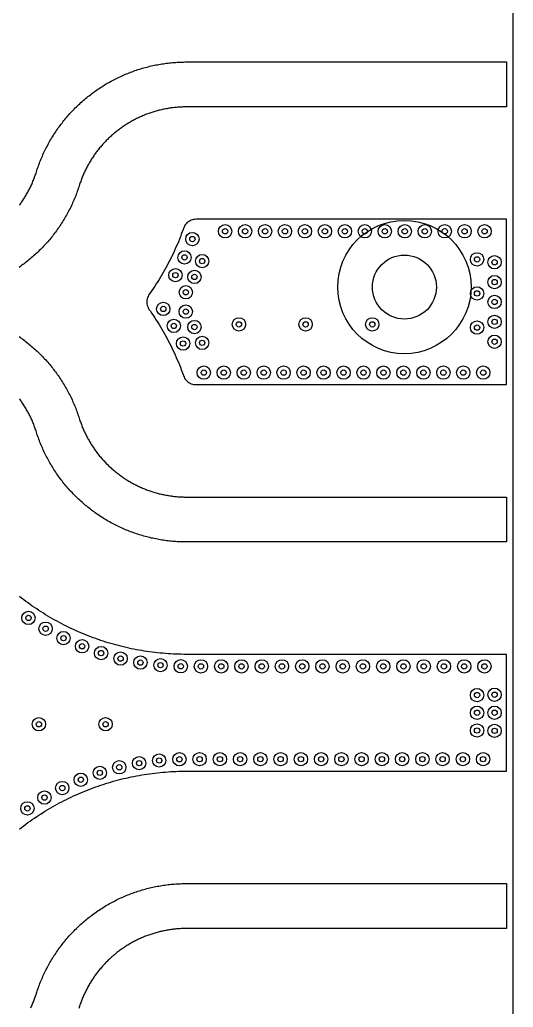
# Model space of a CAD drawing. Header units: millimetres. Extents: x 0 to 121, y -74 to 63.
# Drawn here: x 80.53 to 99.03, y -41.87 to -4.82 of the extents above; entities that cross this region are included whole.
import ezdxf

# ---------------------------------------------------------------- set-up
doc = ezdxf.new("R2010")
doc.units = ezdxf.units.MM
for name, color, linetype in [('BOARD_OUTLINE', 5, 'Continuous'), ('MOUNT_HEAD_KEEPOUT', 6, 'Continuous'), ('MOUNT_HOLES_PTH', 1, 'Continuous'), ('TOP_COPPER', 1, 'Continuous'), ('TOP_GROUND_POUR', 3, 'Continuous'), ('VIA_HOLES', 7, 'Continuous'), ('VIA_PADS', 2, 'Continuous')]:
    doc.layers.add(name, color=color, linetype=linetype)

msp = doc.modelspace()

# ---------------------------------------------------------------- linework, layer by layer
at = {"layer": 'BOARD_OUTLINE'}
msp.add_lwpolyline([(-0.25, -63.449), (99.034, -63.449), (99.034, 63.449), (-0.25, 63.449)], close=True, dxfattribs=at)
at = {"layer": 'MOUNT_HEAD_KEEPOUT'}
msp.add_circle((94.952, -14.85), 2.5, dxfattribs=at)
at = {"layer": 'MOUNT_HOLES_PTH'}
msp.add_circle((94.952, -14.85), 1.2, dxfattribs=at)
at = {"layer": 'TOP_COPPER'}
for points in [[(80.518, -11.781), (80.542, -11.748), (80.566, -11.715), (80.59, -11.681), (80.614, -11.647), (80.637, -11.612), (80.66, -11.578), (80.682, -11.543), (80.705, -11.508), (80.726, -11.473), (80.748, -11.438), (80.769, -11.402), (80.79, -11.367), (80.81, -11.331), (80.83, -11.294), (80.85, -11.258), (80.869, -11.221), (80.888, -11.185), (80.907, -11.148), (80.925, -11.111), (80.943, -11.073), (80.961, -11.036), (80.978, -10.998), (80.994, -10.961), (81.011, -10.923), (81.027, -10.884), (81.043, -10.846), (81.058, -10.808), (81.073, -10.769), (81.087, -10.73), (81.102, -10.692), (81.115, -10.653), (81.129, -10.614), (81.142, -10.574), (81.172, -10.48), (81.19, -10.425), (81.209, -10.37), (81.228, -10.315), (81.248, -10.261), (81.269, -10.207), (81.289, -10.153), (81.311, -10.099), (81.333, -10.045), (81.355, -9.992), (81.378, -9.939), (81.402, -9.886), (81.426, -9.833), (81.45, -9.781), (81.475, -9.729), (81.501, -9.677), (81.527, -9.625), (81.554, -9.574), (81.581, -9.522), (81.608, -9.471), (81.636, -9.421), (81.665, -9.371), (81.694, -9.32), (81.724, -9.271), (81.754, -9.221), (81.784, -9.172), (81.815, -9.123), (81.847, -9.074), (81.879, -9.026), (81.911, -8.978), (81.944, -8.931), (81.977, -8.883), (82.011, -8.836), (82.046, -8.79), (82.08, -8.743), (82.116, -8.697), (82.151, -8.652), (82.187, -8.606), (82.224, -8.562), (82.261, -8.517), (82.298, -8.473), (82.336, -8.429), (82.374, -8.386), (82.413, -8.343), (82.452, -8.3), (82.492, -8.258), (82.532, -8.216), (82.572, -8.174), (82.613, -8.133), (82.654, -8.092), (82.696, -8.052), (82.738, -8.012), (82.78, -7.973), (82.823, -7.933), (82.866, -7.895), (82.909, -7.857), (82.953, -7.819), (82.997, -7.781), (83.042, -7.745), (83.087, -7.708), (83.132, -7.672), (83.178, -7.636), (83.224, -7.601), (83.27, -7.567), (83.317, -7.532), (83.364, -7.499), (83.411, -7.465), (83.459, -7.432), (83.507, -7.4), (83.555, -7.368), (83.604, -7.337), (83.653, -7.306), (83.702, -7.275), (83.752, -7.245), (83.801, -7.216), (83.852, -7.187), (83.902, -7.158), (83.953, -7.13), (84.004, -7.103), (84.055, -7.076), (84.106, -7.049), (84.158, -7.023), (84.21, -6.998), (84.262, -6.973), (84.315, -6.948), (84.367, -6.924), (84.42, -6.901), (84.473, -6.878), (84.527, -6.855), (84.58, -6.833), (84.634, -6.812), (84.688, -6.791), (84.743, -6.771), (84.797, -6.751), (84.852, -6.732), (84.906, -6.713), (84.961, -6.695), (85.017, -6.678), (85.072, -6.661), (85.127, -6.644), (85.183, -6.628), (85.239, -6.613), (85.295, -6.598), (85.351, -6.583), (85.407, -6.57), (85.464, -6.556), (85.52, -6.544), (85.577, -6.532), (85.633, -6.52), (85.69, -6.509), (85.747, -6.499), (85.804, -6.489), (85.861, -6.479), (85.919, -6.471), (85.976, -6.462), (86.033, -6.455), (86.091, -6.448), (86.148, -6.441), (86.206, -6.435), (86.264, -6.43), (86.321, -6.425), (86.379, -6.421), (86.437, -6.417), (86.495, -6.414), (86.552, -6.411), (86.61, -6.409), (86.668, -6.408), (86.726, -6.407), (86.784, -6.407), (98.784, -6.407), (98.784, -8.093), (86.784, -8.093), (86.743, -8.093), (86.701, -8.094), (86.66, -8.095), (86.619, -8.096), (86.577, -8.098), (86.536, -8.101), (86.495, -8.103), (86.453, -8.106), (86.412, -8.11), (86.371, -8.114), (86.33, -8.118), (86.289, -8.122), (86.248, -8.127), (86.207, -8.133), (86.166, -8.139), (86.125, -8.145), (86.084, -8.152), (86.043, -8.159), (86.003, -8.166), (85.962, -8.174), (85.922, -8.182), (85.881, -8.191), (85.841, -8.2), (85.801, -8.21), (85.76, -8.219), (85.72, -8.23), (85.68, -8.24), (85.64, -8.251), (85.601, -8.263), (85.561, -8.274), (85.522, -8.287), (85.482, -8.299), (85.443, -8.312), (85.404, -8.326), (85.365, -8.339), (85.326, -8.353), (85.287, -8.368), (85.249, -8.383), (85.21, -8.398), (85.172, -8.414), (85.134, -8.43), (85.096, -8.446), (85.058, -8.463), (85.02, -8.48), (84.983, -8.497), (84.945, -8.515), (84.908, -8.533), (84.871, -8.552), (84.835, -8.571), (84.798, -8.59), (84.762, -8.61), (84.725, -8.63), (84.689, -8.65), (84.654, -8.671), (84.618, -8.692), (84.583, -8.714), (84.547, -8.735), (84.513, -8.757), (84.478, -8.78), (84.443, -8.803), (84.409, -8.826), (84.375, -8.849), (84.341, -8.873), (84.308, -8.897), (84.274, -8.922), (84.241, -8.946), (84.208, -8.972), (84.176, -8.997), (84.143, -9.023), (84.111, -9.049), (84.079, -9.075), (84.048, -9.102), (84.016, -9.129), (83.985, -9.156), (83.954, -9.184), (83.924, -9.212), (83.894, -9.24), (83.864, -9.268), (83.834, -9.297), (83.805, -9.326), (83.775, -9.356), (83.747, -9.385), (83.718, -9.415), (83.69, -9.445), (83.662, -9.476), (83.634, -9.507), (83.607, -9.538), (83.58, -9.569), (83.553, -9.601), (83.527, -9.632), (83.501, -9.664), (83.475, -9.697), (83.449, -9.729), (83.424, -9.762), (83.399, -9.795), (83.375, -9.829), (83.351, -9.862), (83.327, -9.896), (83.303, -9.93), (83.28, -9.964), (83.257, -9.999), (83.235, -10.033), (83.213, -10.068), (83.191, -10.104), (83.169, -10.139), (83.148, -10.174), (83.128, -10.21), (83.107, -10.246), (83.087, -10.282), (83.067, -10.319), (83.048, -10.355), (83.029, -10.392), (83.01, -10.429), (82.992, -10.466), (82.974, -10.503), (82.957, -10.541), (82.94, -10.578), (82.923, -10.616), (82.906, -10.654), (82.89, -10.692), (82.875, -10.731), (82.859, -10.769), (82.844, -10.808), (82.83, -10.846), (82.816, -10.885), (82.802, -10.924), (82.788, -10.963), (82.775, -11.003), (82.745, -11.097), (82.727, -11.152), (82.708, -11.207), (82.689, -11.261), (82.669, -11.316), (82.649, -11.37), (82.628, -11.424), (82.606, -11.478), (82.584, -11.531), (82.562, -11.585), (82.539, -11.638), (82.515, -11.691), (82.491, -11.743), (82.467, -11.796), (82.442, -11.848), (82.416, -11.9), (82.39, -11.952), (82.364, -12.003), (82.337, -12.054), (82.309, -12.105), (82.281, -12.156), (82.252, -12.206), (82.223, -12.256), (82.194, -12.306), (82.164, -12.356), (82.133, -12.405), (82.102, -12.454), (82.071, -12.502), (82.039, -12.551), (82.006, -12.599), (81.973, -12.646), (81.94, -12.693), (81.906, -12.74), (81.872, -12.787), (81.837, -12.833), (81.802, -12.879), (81.766, -12.925), (81.73, -12.97), (81.693, -13.015), (81.656, -13.06), (81.619, -13.104), (81.581, -13.148), (81.543, -13.191), (81.504, -13.234), (81.465, -13.277), (81.425, -13.319), (81.386, -13.361), (81.345, -13.403), (81.304, -13.444), (81.263, -13.485), (81.222, -13.525), (81.18, -13.565), (81.137, -13.604), (81.095, -13.643), (81.052, -13.682), (81.008, -13.72), (80.964, -13.758), (80.92, -13.795), (80.875, -13.832), (80.83, -13.869), (80.785, -13.905), (80.739, -13.94), (80.693, -13.976), (80.647, -14.01), (80.6, -14.044), (80.553, -14.078), (80.506, -14.112)], [(80.506, -16.708), (80.553, -16.742), (80.6, -16.776), (80.647, -16.81), (80.693, -16.844), (80.739, -16.88), (80.785, -16.915), (80.83, -16.951), (80.875, -16.988), (80.92, -17.025), (80.964, -17.062), (81.008, -17.1), (81.052, -17.138), (81.095, -17.177), (81.137, -17.216), (81.18, -17.255), (81.222, -17.295), (81.263, -17.335), (81.304, -17.376), (81.345, -17.417), (81.386, -17.459), (81.425, -17.501), (81.465, -17.543), (81.504, -17.586), (81.543, -17.629), (81.581, -17.672), (81.619, -17.716), (81.656, -17.76), (81.693, -17.805), (81.73, -17.85), (81.766, -17.895), (81.802, -17.941), (81.837, -17.987), (81.872, -18.033), (81.906, -18.08), (81.94, -18.127), (81.973, -18.174), (82.006, -18.221), (82.039, -18.269), (82.071, -18.318), (82.102, -18.366), (82.133, -18.415), (82.164, -18.464), (82.194, -18.514), (82.223, -18.564), (82.252, -18.614), (82.281, -18.664), (82.309, -18.715), (82.337, -18.766), (82.364, -18.817), (82.39, -18.868), (82.416, -18.92), (82.442, -18.972), (82.467, -19.024), (82.491, -19.077), (82.515, -19.129), (82.539, -19.182), (82.562, -19.235), (82.584, -19.289), (82.606, -19.342), (82.628, -19.396), (82.649, -19.45), (82.669, -19.504), (82.689, -19.559), (82.708, -19.613), (82.727, -19.668), (82.745, -19.723), (82.775, -19.817), (82.788, -19.857), (82.802, -19.896), (82.816, -19.935), (82.83, -19.974), (82.844, -20.012), (82.859, -20.051), (82.875, -20.089), (82.89, -20.128), (82.906, -20.166), (82.923, -20.204), (82.94, -20.242), (82.957, -20.279), (82.974, -20.317), (82.992, -20.354), (83.01, -20.391), (83.029, -20.428), (83.048, -20.465), (83.067, -20.501), (83.087, -20.538), (83.107, -20.574), (83.128, -20.61), (83.148, -20.646), (83.169, -20.681), (83.191, -20.716), (83.213, -20.752), (83.235, -20.787), (83.257, -20.821), (83.28, -20.856), (83.303, -20.89), (83.327, -20.924), (83.351, -20.958), (83.375, -20.991), (83.399, -21.025), (83.424, -21.058), (83.449, -21.091), (83.475, -21.123), (83.501, -21.156), (83.527, -21.188), (83.553, -21.219), (83.58, -21.251), (83.607, -21.282), (83.634, -21.313), (83.662, -21.344), (83.69, -21.375), (83.718, -21.405), (83.747, -21.435), (83.775, -21.464), (83.805, -21.494), (83.834, -21.523), (83.864, -21.552), (83.894, -21.58), (83.924, -21.608), (83.954, -21.636), (83.985, -21.664), (84.016, -21.691), (84.048, -21.718), (84.079, -21.745), (84.111, -21.771), (84.143, -21.797), (84.176, -21.823), (84.208, -21.848), (84.241, -21.874), (84.274, -21.898), (84.308, -21.923), (84.341, -21.947), (84.375, -21.971), (84.409, -21.994), (84.443, -22.017), (84.478, -22.04), (84.513, -22.063), (84.547, -22.085), (84.583, -22.106), (84.618, -22.128), (84.654, -22.149), (84.689, -22.17), (84.725, -22.19), (84.762, -22.21), (84.798, -22.23), (84.835, -22.249), (84.871, -22.268), (84.908, -22.287), (84.945, -22.305), (84.983, -22.323), (85.02, -22.34), (85.058, -22.357), (85.096, -22.374), (85.134, -22.39), (85.172, -22.406), (85.21, -22.422), (85.249, -22.437), (85.287, -22.452), (85.326, -22.467), (85.365, -22.481), (85.404, -22.494), (85.443, -22.508), (85.482, -22.521), (85.522, -22.533), (85.561, -22.546), (85.601, -22.557), (85.64, -22.569), (85.68, -22.58), (85.72, -22.59), (85.76, -22.601), (85.801, -22.61), (85.841, -22.62), (85.881, -22.629), (85.922, -22.638), (85.962, -22.646), (86.003, -22.654), (86.043, -22.661), (86.084, -22.668), (86.125, -22.675), (86.166, -22.681), (86.207, -22.687), (86.248, -22.693), (86.289, -22.698), (86.33, -22.702), (86.371, -22.706), (86.412, -22.71), (86.453, -22.714), (86.495, -22.717), (86.536, -22.719), (86.577, -22.722), (86.619, -22.724), (86.66, -22.725), (86.701, -22.726), (86.743, -22.727), (86.784, -22.727), (98.784, -22.727), (98.784, -24.413), (86.784, -24.413), (86.726, -24.413), (86.668, -24.412), (86.61, -24.411), (86.552, -24.409), (86.495, -24.406), (86.437, -24.403), (86.379, -24.399), (86.321, -24.395), (86.264, -24.39), (86.206, -24.385), (86.148, -24.379), (86.091, -24.372), (86.033, -24.365), (85.976, -24.358), (85.919, -24.349), (85.861, -24.341), (85.804, -24.331), (85.747, -24.321), (85.69, -24.311), (85.633, -24.3), (85.577, -24.288), (85.52, -24.276), (85.464, -24.264), (85.407, -24.25), (85.351, -24.237), (85.295, -24.222), (85.239, -24.207), (85.183, -24.192), (85.127, -24.176), (85.072, -24.159), (85.017, -24.142), (84.961, -24.125), (84.906, -24.107), (84.852, -24.088), (84.797, -24.069), (84.743, -24.049), (84.688, -24.029), (84.634, -24.008), (84.58, -23.987), (84.527, -23.965), (84.473, -23.942), (84.42, -23.919), (84.367, -23.896), (84.315, -23.872), (84.262, -23.847), (84.21, -23.822), (84.158, -23.797), (84.106, -23.771), (84.055, -23.744), (84.004, -23.717), (83.953, -23.69), (83.902, -23.662), (83.852, -23.633), (83.801, -23.604), (83.752, -23.575), (83.702, -23.545), (83.653, -23.514), (83.604, -23.483), (83.555, -23.452), (83.507, -23.42), (83.459, -23.388), (83.411, -23.355), (83.364, -23.321), (83.317, -23.288), (83.27, -23.253), (83.224, -23.219), (83.178, -23.184), (83.132, -23.148), (83.087, -23.112), (83.042, -23.075), (82.997, -23.039), (82.953, -23.001), (82.909, -22.963), (82.866, -22.925), (82.823, -22.887), (82.78, -22.847), (82.738, -22.808), (82.696, -22.768), (82.654, -22.728), (82.613, -22.687), (82.572, -22.646), (82.532, -22.604), (82.492, -22.562), (82.452, -22.52), (82.413, -22.477), (82.374, -22.434), (82.336, -22.391), (82.298, -22.347), (82.261, -22.303), (82.224, -22.258), (82.187, -22.214), (82.151, -22.168), (82.116, -22.123), (82.08, -22.077), (82.046, -22.03), (82.011, -21.984), (81.977, -21.937), (81.944, -21.889), (81.911, -21.842), (81.879, -21.794), (81.847, -21.746), (81.815, -21.697), (81.784, -21.648), (81.754, -21.599), (81.724, -21.549), (81.694, -21.5), (81.665, -21.449), (81.636, -21.399), (81.608, -21.349), (81.581, -21.298), (81.554, -21.246), (81.527, -21.195), (81.501, -21.143), (81.475, -21.091), (81.45, -21.039), (81.426, -20.987), (81.402, -20.934), (81.378, -20.881), (81.355, -20.828), (81.333, -20.775), (81.311, -20.721), (81.289, -20.667), (81.269, -20.613), (81.248, -20.559), (81.228, -20.505), (81.209, -20.45), (81.19, -20.395), (81.172, -20.34), (81.142, -20.246), (81.129, -20.206), (81.115, -20.167), (81.102, -20.128), (81.087, -20.09), (81.073, -20.051), (81.058, -20.012), (81.043, -19.974), (81.027, -19.936), (81.011, -19.897), (80.994, -19.859), (80.978, -19.822), (80.961, -19.784), (80.943, -19.747), (80.925, -19.709), (80.907, -19.672), (80.888, -19.635), (80.869, -19.599), (80.85, -19.562), (80.83, -19.526), (80.81, -19.489), (80.79, -19.453), (80.769, -19.418), (80.748, -19.382), (80.726, -19.347), (80.705, -19.312), (80.682, -19.277), (80.66, -19.242), (80.637, -19.208), (80.614, -19.173), (80.59, -19.139), (80.566, -19.105), (80.542, -19.072), (80.518, -19.039)], [(80.943, -41.893), (80.961, -41.856), (80.978, -41.818), (80.994, -41.781), (81.011, -41.743), (81.027, -41.704), (81.043, -41.666), (81.058, -41.628), (81.073, -41.589), (81.087, -41.55), (81.102, -41.512), (81.115, -41.473), (81.129, -41.434), (81.142, -41.394), (81.172, -41.3), (81.19, -41.245), (81.209, -41.19), (81.228, -41.135), (81.248, -41.081), (81.269, -41.027), (81.289, -40.973), (81.311, -40.919), (81.333, -40.865), (81.355, -40.812), (81.378, -40.759), (81.402, -40.706), (81.426, -40.653), (81.45, -40.601), (81.475, -40.549), (81.501, -40.497), (81.527, -40.445), (81.554, -40.394), (81.581, -40.342), (81.608, -40.291), (81.636, -40.241), (81.665, -40.191), (81.694, -40.14), (81.724, -40.091), (81.754, -40.041), (81.784, -39.992), (81.815, -39.943), (81.847, -39.894), (81.879, -39.846), (81.911, -39.798), (81.944, -39.751), (81.977, -39.703), (82.011, -39.656), (82.046, -39.61), (82.08, -39.563), (82.116, -39.517), (82.151, -39.472), (82.187, -39.426), (82.224, -39.382), (82.261, -39.337), (82.298, -39.293), (82.336, -39.249), (82.374, -39.206), (82.413, -39.163), (82.452, -39.12), (82.492, -39.078), (82.532, -39.036), (82.572, -38.994), (82.613, -38.953), (82.654, -38.912), (82.696, -38.872), (82.738, -38.832), (82.78, -38.793), (82.823, -38.753), (82.866, -38.715), (82.909, -38.677), (82.953, -38.639), (82.997, -38.601), (83.042, -38.565), (83.087, -38.528), (83.132, -38.492), (83.178, -38.456), (83.224, -38.421), (83.27, -38.387), (83.317, -38.352), (83.364, -38.319), (83.411, -38.285), (83.459, -38.252), (83.507, -38.22), (83.555, -38.188), (83.604, -38.157), (83.653, -38.126), (83.702, -38.095), (83.752, -38.065), (83.801, -38.036), (83.852, -38.007), (83.902, -37.978), (83.953, -37.95), (84.004, -37.923), (84.055, -37.896), (84.106, -37.869), (84.158, -37.843), (84.21, -37.818), (84.262, -37.793), (84.315, -37.768), (84.367, -37.744), (84.42, -37.721), (84.473, -37.698), (84.527, -37.675), (84.58, -37.653), (84.634, -37.632), (84.688, -37.611), (84.743, -37.591), (84.797, -37.571), (84.852, -37.552), (84.906, -37.533), (84.961, -37.515), (85.017, -37.498), (85.072, -37.481), (85.127, -37.464), (85.183, -37.448), (85.239, -37.433), (85.295, -37.418), (85.351, -37.403), (85.407, -37.39), (85.464, -37.376), (85.52, -37.364), (85.577, -37.352), (85.633, -37.34), (85.69, -37.329), (85.747, -37.319), (85.804, -37.309), (85.861, -37.299), (85.919, -37.291), (85.976, -37.282), (86.033, -37.275), (86.091, -37.268), (86.148, -37.261), (86.206, -37.255), (86.264, -37.25), (86.321, -37.245), (86.379, -37.241), (86.437, -37.237), (86.495, -37.234), (86.552, -37.231), (86.61, -37.229), (86.668, -37.228), (86.726, -37.227), (86.784, -37.227), (98.784, -37.227), (98.784, -38.913), (86.784, -38.913), (86.743, -38.913), (86.701, -38.914), (86.66, -38.915), (86.619, -38.916), (86.577, -38.918), (86.536, -38.921), (86.495, -38.923), (86.453, -38.926), (86.412, -38.93), (86.371, -38.934), (86.33, -38.938), (86.289, -38.942), (86.248, -38.947), (86.207, -38.953), (86.166, -38.959), (86.125, -38.965), (86.084, -38.972), (86.043, -38.979), (86.003, -38.986), (85.962, -38.994), (85.922, -39.002), (85.881, -39.011), (85.841, -39.02), (85.801, -39.03), (85.76, -39.039), (85.72, -39.05), (85.68, -39.06), (85.64, -39.071), (85.601, -39.083), (85.561, -39.094), (85.522, -39.107), (85.482, -39.119), (85.443, -39.132), (85.404, -39.146), (85.365, -39.159), (85.326, -39.173), (85.287, -39.188), (85.249, -39.203), (85.21, -39.218), (85.172, -39.234), (85.134, -39.25), (85.096, -39.266), (85.058, -39.283), (85.02, -39.3), (84.983, -39.317), (84.945, -39.335), (84.908, -39.353), (84.871, -39.372), (84.835, -39.391), (84.798, -39.41), (84.762, -39.43), (84.725, -39.45), (84.689, -39.47), (84.654, -39.491), (84.618, -39.512), (84.583, -39.534), (84.547, -39.555), (84.513, -39.577), (84.478, -39.6), (84.443, -39.623), (84.409, -39.646), (84.375, -39.669), (84.341, -39.693), (84.308, -39.717), (84.274, -39.742), (84.241, -39.766), (84.208, -39.792), (84.176, -39.817), (84.143, -39.843), (84.111, -39.869), (84.079, -39.895), (84.048, -39.922), (84.016, -39.949), (83.985, -39.976), (83.954, -40.004), (83.924, -40.032), (83.894, -40.06), (83.864, -40.088), (83.834, -40.117), (83.805, -40.146), (83.775, -40.176), (83.747, -40.205), (83.718, -40.235), (83.69, -40.265), (83.662, -40.296), (83.634, -40.327), (83.607, -40.358), (83.58, -40.389), (83.553, -40.421), (83.527, -40.452), (83.501, -40.484), (83.475, -40.517), (83.449, -40.549), (83.424, -40.582), (83.399, -40.615), (83.375, -40.649), (83.351, -40.682), (83.327, -40.716), (83.303, -40.75), (83.28, -40.784), (83.257, -40.819), (83.235, -40.853), (83.213, -40.888), (83.191, -40.924), (83.169, -40.959), (83.148, -40.994), (83.128, -41.03), (83.107, -41.066), (83.087, -41.102), (83.067, -41.139), (83.048, -41.175), (83.029, -41.212), (83.01, -41.249), (82.992, -41.286), (82.974, -41.323), (82.957, -41.361), (82.94, -41.398), (82.923, -41.436), (82.906, -41.474), (82.89, -41.512), (82.875, -41.551), (82.859, -41.589), (82.844, -41.628), (82.83, -41.666), (82.816, -41.705), (82.802, -41.744), (82.788, -41.783), (82.775, -41.823), (82.745, -41.917)]]:
    msp.add_lwpolyline(points, dxfattribs=at)
at = {"layer": 'TOP_GROUND_POUR'}
msp.add_lwpolyline([(98.784, -12.309), (87.144, -12.309), (87.097, -12.312), (87.05, -12.318), (87.004, -12.329), (86.959, -12.345), (86.916, -12.364), (86.875, -12.388), (86.836, -12.415), (86.801, -12.446), (86.768, -12.48), (86.738, -12.517), (86.713, -12.557), (86.691, -12.599), (86.673, -12.643), (86.657, -12.686), (86.623, -12.779), (86.588, -12.872), (86.552, -12.964), (86.516, -13.057), (86.478, -13.148), (86.44, -13.24), (86.4, -13.331), (86.36, -13.422), (86.318, -13.512), (86.277, -13.602), (86.233, -13.691), (86.19, -13.781), (86.145, -13.869), (86.1, -13.957), (86.053, -14.045), (86.006, -14.132), (85.957, -14.219), (85.909, -14.305), (85.859, -14.391), (85.808, -14.477), (85.756, -14.561), (85.704, -14.646), (85.651, -14.73), (85.597, -14.813), (85.542, -14.896), (85.487, -14.978), (85.43, -15.059), (85.387, -15.121), (85.362, -15.16), (85.34, -15.203), (85.323, -15.247), (85.309, -15.292), (85.3, -15.339), (85.296, -15.386), (85.296, -15.433), (85.3, -15.481), (85.309, -15.527), (85.323, -15.573), (85.34, -15.617), (85.362, -15.659), (85.387, -15.699), (85.43, -15.76), (85.486, -15.842), (85.542, -15.924), (85.597, -16.007), (85.651, -16.09), (85.704, -16.174), (85.757, -16.258), (85.808, -16.343), (85.859, -16.429), (85.908, -16.515), (85.958, -16.601), (86.006, -16.688), (86.053, -16.775), (86.099, -16.863), (86.145, -16.951), (86.19, -17.04), (86.234, -17.128), (86.276, -17.218), (86.319, -17.308), (86.36, -17.398), (86.4, -17.489), (86.439, -17.58), (86.478, -17.671), (86.516, -17.763), (86.553, -17.856), (86.588, -17.948), (86.623, -18.041), (86.657, -18.134), (86.672, -18.177), (86.69, -18.221), (86.712, -18.263), (86.738, -18.303), (86.767, -18.34), (86.8, -18.374), (86.836, -18.405), (86.875, -18.432), (86.916, -18.456), (86.959, -18.475), (87.004, -18.491), (87.05, -18.502), (87.096, -18.508), (87.144, -18.511), (98.784, -18.511)], close=True, dxfattribs=at)
msp.add_lwpolyline([(80.524, -35.18), (80.602, -35.119), (80.681, -35.058), (80.761, -34.999), (80.84, -34.94), (80.921, -34.882), (81.002, -34.825), (81.084, -34.769), (81.166, -34.713), (81.249, -34.659), (81.332, -34.605), (81.416, -34.552), (81.501, -34.499), (81.586, -34.448), (81.671, -34.397), (81.757, -34.348), (81.843, -34.299), (81.93, -34.251), (82.018, -34.203), (82.105, -34.157), (82.194, -34.112), (82.282, -34.067), (82.371, -34.023), (82.461, -33.981), (82.551, -33.939), (82.641, -33.898), (82.732, -33.857), (82.823, -33.818), (82.915, -33.78), (83.007, -33.742), (83.099, -33.705), (83.192, -33.67), (83.284, -33.635), (83.378, -33.601), (83.471, -33.568), (83.565, -33.536), (83.66, -33.505), (83.754, -33.475), (83.849, -33.446), (83.944, -33.418), (84.039, -33.39), (84.135, -33.364), (84.231, -33.338), (84.327, -33.314), (84.424, -33.29), (84.52, -33.267), (84.617, -33.245), (84.714, -33.225), (84.811, -33.205), (84.909, -33.186), (85.007, -33.168), (85.104, -33.151), (85.202, -33.135), (85.3, -33.12), (85.399, -33.106), (85.497, -33.093), (85.596, -33.081), (85.694, -33.07), (85.793, -33.059), (85.892, -33.05), (85.991, -33.042), (86.09, -33.035), (86.189, -33.028), (86.288, -33.023), (86.387, -33.018), (86.486, -33.015), (86.585, -33.012), (86.685, -33.011), (86.769, -33.011), (86.884, -33.011), (98.784, -33.011), (98.784, -28.629), (86.934, -28.629), (86.83, -28.629), (86.769, -28.629), (86.678, -28.629), (86.585, -28.627), (86.486, -28.625), (86.387, -28.621), (86.288, -28.617), (86.189, -28.612), (86.09, -28.606), (85.991, -28.598), (85.892, -28.59), (85.793, -28.581), (85.694, -28.571), (85.596, -28.559), (85.497, -28.547), (85.399, -28.534), (85.3, -28.52), (85.202, -28.505), (85.104, -28.489), (85.007, -28.472), (84.909, -28.454), (84.812, -28.435), (84.714, -28.416), (84.617, -28.394), (84.52, -28.373), (84.424, -28.35), (84.327, -28.327), (84.231, -28.302), (84.135, -28.277), (84.04, -28.25), (83.944, -28.223), (83.849, -28.194), (83.754, -28.165), (83.66, -28.135), (83.565, -28.104), (83.471, -28.072), (83.378, -28.039), (83.284, -28.005), (83.191, -27.97), (83.099, -27.934), (83.007, -27.898), (82.915, -27.86), (82.823, -27.822), (82.732, -27.782), (82.641, -27.743), (82.551, -27.701), (82.461, -27.659), (82.371, -27.616), (82.282, -27.573), (82.194, -27.528), (82.105, -27.483), (82.018, -27.436), (81.93, -27.389), (81.843, -27.341), (81.757, -27.292), (81.671, -27.242), (81.586, -27.192), (81.501, -27.14), (81.416, -27.088), (81.333, -27.035), (81.249, -26.981), (81.166, -26.927), (81.084, -26.871), (81.002, -26.815), (80.921, -26.758), (80.841, -26.7), (80.76, -26.641), (80.681, -26.582), (80.602, -26.521), (80.524, -26.46)], dxfattribs=at)
at = {"layer": 'VIA_HOLES'}
for centre in [(87.002, -13.05), (88.231, -12.759), (88.979, -12.759), (89.728, -12.759), (90.476, -12.759), (91.224, -12.759), (91.973, -12.759), (92.721, -12.759), (93.469, -12.759), (94.218, -12.759), (94.966, -12.759), (95.715, -12.759), (96.463, -12.759), (97.211, -12.759), (97.96, -12.759), (86.709, -13.739), (87.37, -13.877), (97.677, -13.811), (98.334, -13.919), (86.369, -14.405), (87.081, -14.471), (98.334, -14.665), (86.758, -15.047), (97.677, -15.09), (98.334, -15.41), (85.914, -15.671), (86.757, -15.773), (86.308, -16.307), (87.081, -16.349), (88.75, -16.25), (91.25, -16.25), (93.75, -16.25), (97.677, -16.37), (98.334, -16.155), (86.656, -16.969), (87.37, -16.944), (98.334, -16.901), (87.432, -18.061), (88.181, -18.061), (88.929, -18.061), (89.678, -18.061), (90.426, -18.061), (91.174, -18.061), (91.923, -18.061), (92.671, -18.061), (93.419, -18.061), (94.168, -18.061), (94.916, -18.061), (95.665, -18.061), (96.413, -18.061), (97.161, -18.061), (97.91, -18.061), (80.858, -27.262), (81.502, -27.665), (82.172, -28.02), (82.867, -28.326), (83.581, -28.582), (84.312, -28.786), (85.056, -28.937), (85.809, -29.034), (86.567, -29.077), (87.326, -29.079), (88.085, -29.079), (88.844, -29.079), (89.604, -29.079), (90.363, -29.079), (91.122, -29.079), (91.881, -29.079), (92.64, -29.079), (93.399, -29.079), (94.159, -29.079), (94.918, -29.079), (95.677, -29.079), (96.436, -29.079), (97.195, -29.079), (97.954, -29.079), (97.677, -30.156), (98.334, -30.143), (97.677, -30.82), (98.334, -30.82), (81.25, -31.25), (83.75, -31.25), (97.677, -31.484), (98.334, -31.497), (85.759, -32.61), (86.517, -32.564), (87.276, -32.561), (88.035, -32.561), (88.794, -32.561), (89.554, -32.561), (90.313, -32.561), (91.072, -32.561), (91.831, -32.561), (92.59, -32.561), (93.349, -32.561), (94.109, -32.561), (94.868, -32.561), (95.627, -32.561), (96.386, -32.561), (97.145, -32.561), (97.904, -32.561), (84.264, -32.866), (85.007, -32.711), (82.82, -33.332), (83.534, -33.073), (82.127, -33.642), (81.458, -34), (80.817, -34.406)]:
    msp.add_circle(centre, 0.1, dxfattribs=at)
at = {"layer": 'VIA_PADS'}
for centre in [(88.231, -12.759), (88.979, -12.759), (89.728, -12.759), (90.476, -12.759), (91.224, -12.759), (91.973, -12.759), (92.721, -12.759), (93.469, -12.759), (94.218, -12.759), (94.966, -12.759), (95.715, -12.759), (96.463, -12.759), (97.211, -12.759), (97.96, -12.759), (87.002, -13.05), (86.709, -13.739), (87.37, -13.877), (97.677, -13.811), (98.334, -13.919), (86.369, -14.405), (87.081, -14.471), (98.334, -14.665), (86.758, -15.047), (97.677, -15.09), (98.334, -15.41), (85.914, -15.671), (86.757, -15.773), (98.334, -16.155), (86.308, -16.307), (87.081, -16.349), (88.75, -16.25), (91.25, -16.25), (93.75, -16.25), (97.677, -16.37), (98.334, -16.901), (86.656, -16.969), (87.37, -16.944), (87.432, -18.061), (88.181, -18.061), (88.929, -18.061), (89.678, -18.061), (90.426, -18.061), (91.174, -18.061), (91.923, -18.061), (92.671, -18.061), (93.419, -18.061), (94.168, -18.061), (94.916, -18.061), (95.665, -18.061), (96.413, -18.061), (97.161, -18.061), (97.91, -18.061), (80.858, -27.262), (81.502, -27.665), (82.172, -28.02), (82.867, -28.326), (83.581, -28.582), (84.312, -28.786), (85.056, -28.937), (85.809, -29.034), (86.567, -29.077), (87.326, -29.079), (88.085, -29.079), (88.844, -29.079), (89.604, -29.079), (90.363, -29.079), (91.122, -29.079), (91.881, -29.079), (92.64, -29.079), (93.399, -29.079), (94.159, -29.079), (94.918, -29.079), (95.677, -29.079), (96.436, -29.079), (97.195, -29.079), (97.954, -29.079), (97.677, -30.156), (98.334, -30.143), (97.677, -30.82), (98.334, -30.82), (81.25, -31.25), (83.75, -31.25), (97.677, -31.484), (98.334, -31.497), (85.007, -32.711), (85.759, -32.61), (86.517, -32.564), (87.276, -32.561), (88.035, -32.561), (88.794, -32.561), (89.554, -32.561), (90.313, -32.561), (91.072, -32.561), (91.831, -32.561), (92.59, -32.561), (93.349, -32.561), (94.109, -32.561), (94.868, -32.561), (95.627, -32.561), (96.386, -32.561), (97.145, -32.561), (97.904, -32.561), (83.534, -33.073), (84.264, -32.866), (82.82, -33.332), (82.127, -33.642), (81.458, -34), (80.817, -34.406)]:
    msp.add_circle(centre, 0.25, dxfattribs=at)

doc.saveas('drawing.dxf')
